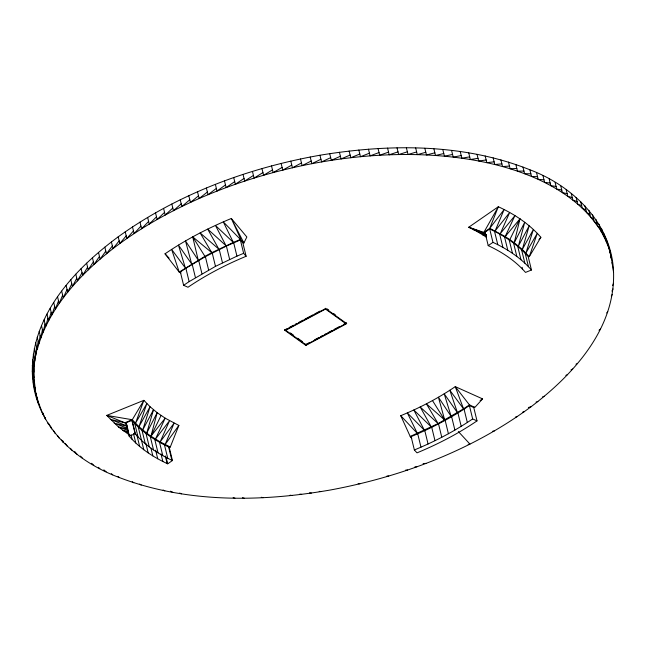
<?xml version="1.0" encoding="UTF-8"?>
<svg xmlns="http://www.w3.org/2000/svg" width="646" height="646" viewBox="0 0 646 646"><rect width="100%" height="100%" fill="white"/><g stroke="black" fill="none" stroke-linecap="round" stroke-linejoin="round"><path stroke-width="0.97" d="M32.3 371.022C32.155 314.158 75.235 268.631 118.194 236.832C177.666 193.978 248.096 167.96 319.956 155.234C389.522 143.759 463.513 143.291 529.882 169.777C573.123 186.032 611.956 223.718 613.547 272.232C615.444 328.628 573.365 374.672 531.198 406.633C472.428 450.076 402.377 476.554 330.873 489.91C260.992 502.112 186.654 503.177 119.51 477.62C73.652 460.711 32.817 422.977 32.3 371.022L33.931 377.708L35.869 393.955L34.246 385.937M34.278 358.272L33.931 377.708L33.285 369.496M35.272 352.595L34.27 366.581L32.639 359.895M36.58 346.894L34.932 360.944L33.301 354.258M38.219 341.161L35.926 355.276L34.295 348.582M40.173 335.403L38.873 343.834L37.234 349.567L35.603 342.881M42.45 329.638L40.827 338.076L38.873 343.834L37.242 337.147M45.05 323.864L43.104 332.31L40.827 338.076L39.196 331.39M485.324 233.513L468.738 227.239L483.838 232.415L489.757 228.321L505.196 236.533L519.982 218.849L514.264 242.726L522.307 249.461L529.268 256.688L540.872 237.284C529.34 223.928 514.273 214.068 498.332 206.744L468.738 227.239L478.048 231.962L486.519 237.203M178.861 425.448L165.101 444.529L174.097 423.154L160.151 441.896L169.543 420.724L155.436 439.118L165.198 418.172L150.954 436.203L146.707 433.159L157.172 412.681L165.198 418.172L178.861 425.448L170.278 447.024L160.151 441.896L150.954 436.203L157.172 412.681L150.05 406.73L143.872 400.334L106.727 415.402L118.396 426.885L129.289 434.928M47.957 318.09L45.696 326.537L43.104 332.31L41.473 325.624M51.171 312.325L48.603 320.763L45.696 326.537L44.065 319.851M54.7 306.567L51.825 314.998L48.603 320.763L46.98 314.077M529.268 256.688L537.27 233.327L525.925 253.014L533.378 229.5L522.307 249.461L529.195 225.809L518.415 246.029L524.73 222.256L514.264 242.726L505.196 236.533L514.959 215.586L500.287 233.65L509.67 212.477L495.135 230.913L504.13 209.53L489.757 228.321L498.332 206.744L483.838 232.415L485.558 233.246M58.528 300.834L55.354 309.24L51.825 314.998L50.194 308.312M612.666 285.508L613.53 283.303M62.654 295.125L59.182 303.507L55.354 309.24L53.723 302.554M67.079 289.448L63.308 297.798L59.182 303.507L57.551 296.821M71.787 283.812L67.725 292.121L63.308 297.798L61.677 291.112M150.954 436.203L161.072 415.491M509.856 239.561L519.982 218.849M243.897 242.969L231.325 218.485L240.796 239.262L233.343 242.42L223.298 221.885L243.897 242.969L246.853 237.001L231.325 218.485C208.133 228.038 185.749 239.658 165.021 253.813L179.2 272.079L181.025 272.895M611.923 291.152L613.03 288.923M76.785 278.216L72.441 286.485L67.725 292.121L66.102 285.435M82.05 272.677L77.431 280.889L72.441 286.485L70.81 279.799M611.302 296.086L612.206 294.576M87.598 267.186L82.704 275.349L77.431 280.889L75.8 274.203M93.412 261.767L88.252 269.866L82.704 275.349L81.073 268.663M99.476 256.422L94.058 264.44L88.252 269.866L86.621 263.18M105.799 251.141L100.13 259.094L94.058 264.44L92.435 257.754M112.372 245.948L106.453 253.821L100.13 259.094L98.499 252.408M119.171 240.845L113.018 248.621L106.453 253.821L104.822 247.127M126.212 235.83L119.825 243.518L113.018 248.621L111.387 241.935M538.966 239.529L540.872 237.284M133.464 230.921L126.858 238.511L119.825 243.518L118.194 236.832M606.675 312.971L607.781 311.735M410.21 436.47L438.093 423.582L463.537 408.845L455.268 386.639L482.57 398.881L474.907 407.36L474.374 407.158L469.448 404.913L455.268 386.639C438.214 398.259 419.811 407.828 400.746 415.693L410.21 436.47L411.768 438.343M140.941 226.108L134.118 233.594L126.858 238.511L125.235 231.817M148.62 221.416L141.595 228.789L134.118 233.594L132.487 226.907M156.494 216.83L149.266 224.089L141.595 228.789L139.964 222.103M164.552 212.373L157.148 219.503L149.266 224.089L147.643 217.403M172.797 208.036L165.206 215.045L157.148 219.503L155.516 212.817M181.211 203.829L173.451 210.709L165.206 215.045L163.575 208.359M189.779 199.759L181.865 206.502L173.451 210.709L171.82 204.023M598.995 330.276L600.481 329.04M198.5 195.827L190.433 202.432L181.865 206.502L180.234 199.816M207.366 192.04L199.154 198.5L190.433 202.432L188.802 195.746M216.362 188.406L208.02 194.712L199.154 198.5L197.523 191.814M225.478 184.917L217.016 191.079L208.02 194.712L206.389 188.026M234.7 181.591L226.124 187.59L217.016 191.079L215.384 184.393M170.278 447.024L169.688 447.428C155.395 440.855 141.886 432.004 131.534 420.037M489.692 228.983L484.96 232.261L488.215 245.641C502.168 252.11 515.346 260.766 525.513 272.418L531.456 270.004L528.194 256.632C517.704 244.6 504.098 235.661 489.692 228.983L492.955 242.355C507.36 249.033 520.967 257.972 531.456 270.004M125.607 422.436L129.208 436.171C139.649 448.243 153.296 457.166 167.694 463.82L172.434 460.541L169.171 447.161M488.215 245.641L492.955 242.355M469.981 405.147C451.401 417.849 431.31 428.266 410.525 436.841M244.026 178.425L235.354 184.263L226.124 187.59L224.493 180.904M185.87 268.251L180.355 271.926L183.617 285.298L187.986 287.252C206.187 274.889 225.801 264.699 246.118 256.284L242.856 242.912L240.369 239.949L226.391 246.053L205.371 256.64L185.87 268.251L189.133 281.624L183.617 285.298M469.448 404.913L463.537 408.845L449.826 390.257L457.441 412.681L444.206 393.794L451.158 416.42L438.424 397.233L444.706 420.053L426.4 403.823L438.093 423.582L420.175 406.956L431.334 426.99L413.82 409.984L424.422 430.276L407.335 412.899L417.381 433.434L400.746 415.693M480.091 400.528L482.57 398.881M411.114 436.639L414.369 449.971L417.001 452.862C437.98 444.182 458.232 433.66 477.014 420.893L472.654 418.931L469.392 405.559L473.768 407.561L474.374 407.158M414.369 449.971C434.734 441.541 454.404 431.326 472.654 418.931M253.442 175.421L244.672 181.098L235.354 184.263L233.723 177.577M189.133 281.624L215.481 266.362L236.945 256.147L243.631 253.321L246.118 256.284M262.93 172.579L254.088 178.094L244.672 181.098L243.049 174.412M272.491 169.914L263.584 175.26L254.088 178.094L252.457 171.408M282.108 167.427L273.145 172.587L263.584 175.26L261.953 168.566M204.927 256.333L179.2 272.079L171.634 249.404L185.354 267.993L178.466 245.109L191.692 263.996L185.491 240.926L198.217 260.112L192.71 236.856L211.799 252.667L233.343 242.42L215.417 225.422L226.019 245.706L207.681 229.096L218.833 249.122L200.107 232.907L211.799 252.667L204.927 256.333L192.71 236.856M291.774 165.11L282.762 170.1L273.145 172.587L271.514 165.901M287.308 328.531L285.54 329.476L285.734 330.276L325.511 309.079L345.82 323.654L306.034 344.851L284.652 329.508L284.846 330.316L305.841 345.392L346.708 323.614L325.318 308.279L325.511 309.079M289.077 327.587L293.494 325.237M295.262 324.292L297.031 323.347M298.799 322.411L303.216 320.053M304.985 319.108L312.947 314.868M314.707 313.932L320.012 311.106M284.846 330.316L325.705 308.538M309.2 342.695L305.647 344.584L305.841 345.392M314.529 339.853L318.971 337.487M320.747 336.542L322.524 335.597M324.3 334.644L326.077 333.699M327.853 332.755L332.294 330.389M334.071 329.444L339.408 326.601M343.85 324.235L346.514 322.814M575.974 364.231L577.548 363.391M301.472 162.97L292.428 167.782L282.762 170.1L281.131 163.414M311.194 161.016L302.126 165.642L292.428 167.782L290.797 161.096M571.04 369.835L572.695 369.011M320.933 159.239L311.848 163.688L302.126 165.642L300.495 158.956M330.671 157.656L321.587 161.92L311.848 163.688L310.217 157.002M565.823 375.391L567.559 374.575M340.402 156.259L331.325 160.329L321.587 161.92L319.956 155.234M350.116 155.048L341.056 158.932L331.325 160.329L329.694 153.643M359.798 154.031L350.77 157.721L341.056 158.932L339.425 152.246M129.208 436.171L135.143 433.765C145.277 445.433 158.48 454.098 172.434 460.541M369.439 153.199L360.452 156.703L350.77 157.721L349.139 151.035M379.024 152.561L370.093 155.872L360.452 156.703L358.821 150.017M542.559 396.886L544.336 396.248M388.553 152.117L379.678 155.242L370.093 155.872L368.462 149.186M536.051 402.103L537.884 401.481M398.001 151.875L389.199 154.798L379.678 155.242L378.047 148.548M528.355 407.521L531.198 406.633M407.368 151.818L398.655 154.547L389.199 154.798L387.576 148.112M416.638 151.955L408.022 154.491L398.655 154.547L397.024 147.861M522.541 412.196L524.277 411.688M425.803 152.286L417.292 154.628L408.022 154.491L406.391 147.805M515.346 417.138L517.131 416.654M434.855 152.811L426.457 154.967L417.292 154.628L415.661 147.942M443.778 153.538L435.509 155.492L426.457 154.967L424.826 148.273M452.563 154.442L444.432 156.211L435.509 155.492L433.878 148.806M492.494 431.318L494.408 430.906M461.212 155.549L453.217 157.123L444.432 156.211L442.801 149.525M469.69 156.841L461.858 158.222L453.217 157.123L451.586 150.429M468.132 444.391L469.957 444.101L458.377 431.568M478.016 158.318L470.345 159.514L461.858 158.222L460.227 151.535M486.155 159.99L478.662 160.991L470.345 159.514L468.713 152.827M494.117 161.839L486.809 162.663L478.662 160.991L477.039 154.305M501.885 163.874L494.771 164.512L486.809 162.663L485.178 155.977M423.09 463.594L426.037 463.376M509.452 166.087L502.54 166.547L494.771 164.512L493.14 157.826M414.877 466.897L416.864 466.783M516.808 168.485L510.106 168.759L502.54 166.547L500.908 159.861M405.583 470.11L407.594 470.03M523.946 171.053L517.462 171.158L510.106 168.759L508.475 162.073M386.914 476.054L388.763 476.037M530.859 173.79L524.6 173.726L517.462 171.158L515.831 164.472M537.537 176.697L531.513 176.463L524.6 173.726L522.969 167.039M358.126 483.692L360.008 483.773M543.972 179.774L538.191 179.37L531.513 176.463L529.882 169.777M550.158 183.012L544.626 182.447L538.191 179.37L536.56 172.684M319.245 491.372L321.135 491.59M309.515 492.833L311.396 493.084M556.085 186.411L550.812 185.685L544.626 182.447L542.995 175.76M299.792 494.101L301.674 494.384M290.102 495.183L291.976 495.506M561.754 189.956L556.739 189.084L550.812 185.685L549.181 178.999M567.148 193.663L562.4 192.637L556.739 189.084L555.108 182.398M127.973 429.089L118.396 426.885L128.409 430.656M261.299 497.275L263.14 497.695M127.254 426.207L114.213 423.187L127.173 428.193M128.36 431.706L122.861 430.438L128.53 432.529M572.267 197.514L567.802 196.336L562.4 192.637L560.776 185.951M242.436 497.703L244.245 498.195M233.133 497.622L234.926 498.155M577.112 201.504L572.921 200.187L567.802 196.336L566.171 189.649M485.356 233.642L473.494 229.54L486.519 234.635M486.47 234.918L478.048 231.962L486.123 235.233M486.01 235.806L482.392 234.522L486.002 236.032M581.666 205.63L577.758 204.176L572.921 200.187L571.29 193.501M127.294 426.069L110.321 419.359L124.848 422.75L126.85 424.955M585.922 209.893L582.312 208.311L577.758 204.176L576.135 197.49M179.661 493.035L181.469 493.843M170.399 491.186L173.063 492.462M163.091 489.999L164.835 490.887M589.887 214.286L586.576 212.566L582.312 208.311L580.681 201.617M593.553 218.8L590.541 216.959L586.576 212.566L584.945 205.88M139.617 484.064L141.24 485.057M132.204 481.722L133.779 482.756M327.126 308.901L328.741 310.056M333.586 313.536L335.201 314.699M290.409 332.973L293.655 335.306M297.717 338.221L302.594 341.718M596.912 223.435L594.207 221.473L590.541 216.959L588.91 210.273M118.016 476.522L119.51 477.62M111.274 473.655L112.711 474.794M103.836 469.852L106.154 471.798M599.956 228.183L597.566 226.108L594.207 221.473L592.576 214.787M98.353 467.308L99.847 468.641M91.635 463.279L93.791 465.322M602.694 233.036L597.566 226.108L595.935 219.422M165.021 253.813L169.09 258.101M80.484 456.076L82.454 458.224M74.694 451.514L77.197 454.445M126.261 423.162L125.954 422.799L131.881 420.393L135.143 433.765M70.43 448.284L72.215 450.528M605.116 237.994L600.61 230.856L598.979 224.17M65.27 443.414L67.515 446.467M61.523 439.934L63.114 442.268L62.678 440.483M432.489 400.577L444.706 420.053M57.51 435.565L58.996 437.94M607.224 243.041L603.348 235.709L601.717 229.023M53.335 430.268L55.185 433.49M49.096 424.002L51.672 428.912L51.236 427.127M47.675 422.565L48.466 424.22M609 248.185L605.77 240.667L604.139 233.981M42.701 412.681L45.575 419.424L45.139 417.639M38.138 401.739L42.991 414.514L42.555 412.729M610.462 253.418L606.247 239.028M35.538 392.534L37.161 397.726M36.515 396.547L38.784 404.412L37.355 398.525M608.023 244.172L611.601 258.723M610.817 255.517L612.408 264.109M612.02 262.502L613.547 272.232M525.198 253.337L528.46 266.709M521.588 249.792L524.851 263.164M517.721 246.376L520.975 259.749M522.146 267.315L522.614 269.229M513.578 243.082L516.84 256.462M509.185 239.932L512.448 253.305M504.542 236.912L507.796 250.285M499.649 234.038L502.911 247.41M494.521 231.308L497.783 244.681M473.768 407.561L477.014 420.893M464.054 409.104L467.316 422.484M457.933 412.964L461.196 426.336M451.627 416.71L454.889 430.091M445.159 420.36L448.413 433.732M438.521 423.897L441.775 437.269M431.73 427.321L434.984 440.693M424.793 430.616L428.056 443.996M417.72 433.797L420.982 447.169M345.618 322.855L345.82 323.654M305.841 344.052L306.034 344.851M240.369 239.949L243.631 253.321M233.682 242.775L236.945 256.147M226.391 246.053L229.653 259.426M219.228 249.461L222.49 262.833M212.227 252.99L215.481 266.362M205.371 256.64L208.634 270.012M198.693 260.403L201.956 273.775M192.185 264.279L195.447 277.651M168.622 446.919L171.884 460.291M164.488 444.924L167.75 458.305M166.062 457.134L167.694 463.82M165.287 455.931L167.153 463.57M159.522 442.284L162.784 455.656M160.991 453.863L162.857 461.502M154.782 439.498L158.044 452.87M155.629 450.181L157.729 458.773M150.284 436.575L153.538 449.947M150.97 448.259L152.836 455.898M146.02 433.514L149.283 446.887M145.859 443.326L148.184 452.886M142.015 430.325L145.277 443.705M138.26 427.014L143.792 449.729M134.764 423.582L138.026 436.962M136.863 434.976L139.657 446.443M132.188 420.764L135.45 434.136M133.456 433.466L135.781 443.019M131.009 434.701L132.18 439.482M126.495 424.123L129.523 436.543M32.308 365.483L33.939 372.177L33.624 363.908M32.623 376.505L34.246 383.191L33.277 375.035M33.269 381.923L34.9 388.609L33.6 380.518M34.238 387.269L37.169 399.22M609.485 249.404L610.623 254.71M610.753 255.614L611.164 258.303M153.49 409.766L146.707 433.159L138.971 426.683L132.277 419.73L106.727 415.402L124.848 422.75L132.277 419.73L143.872 400.334L135.49 423.267L146.844 403.58L138.971 426.683L150.05 406.73L142.718 429.986L153.49 409.766"/></g></svg>
